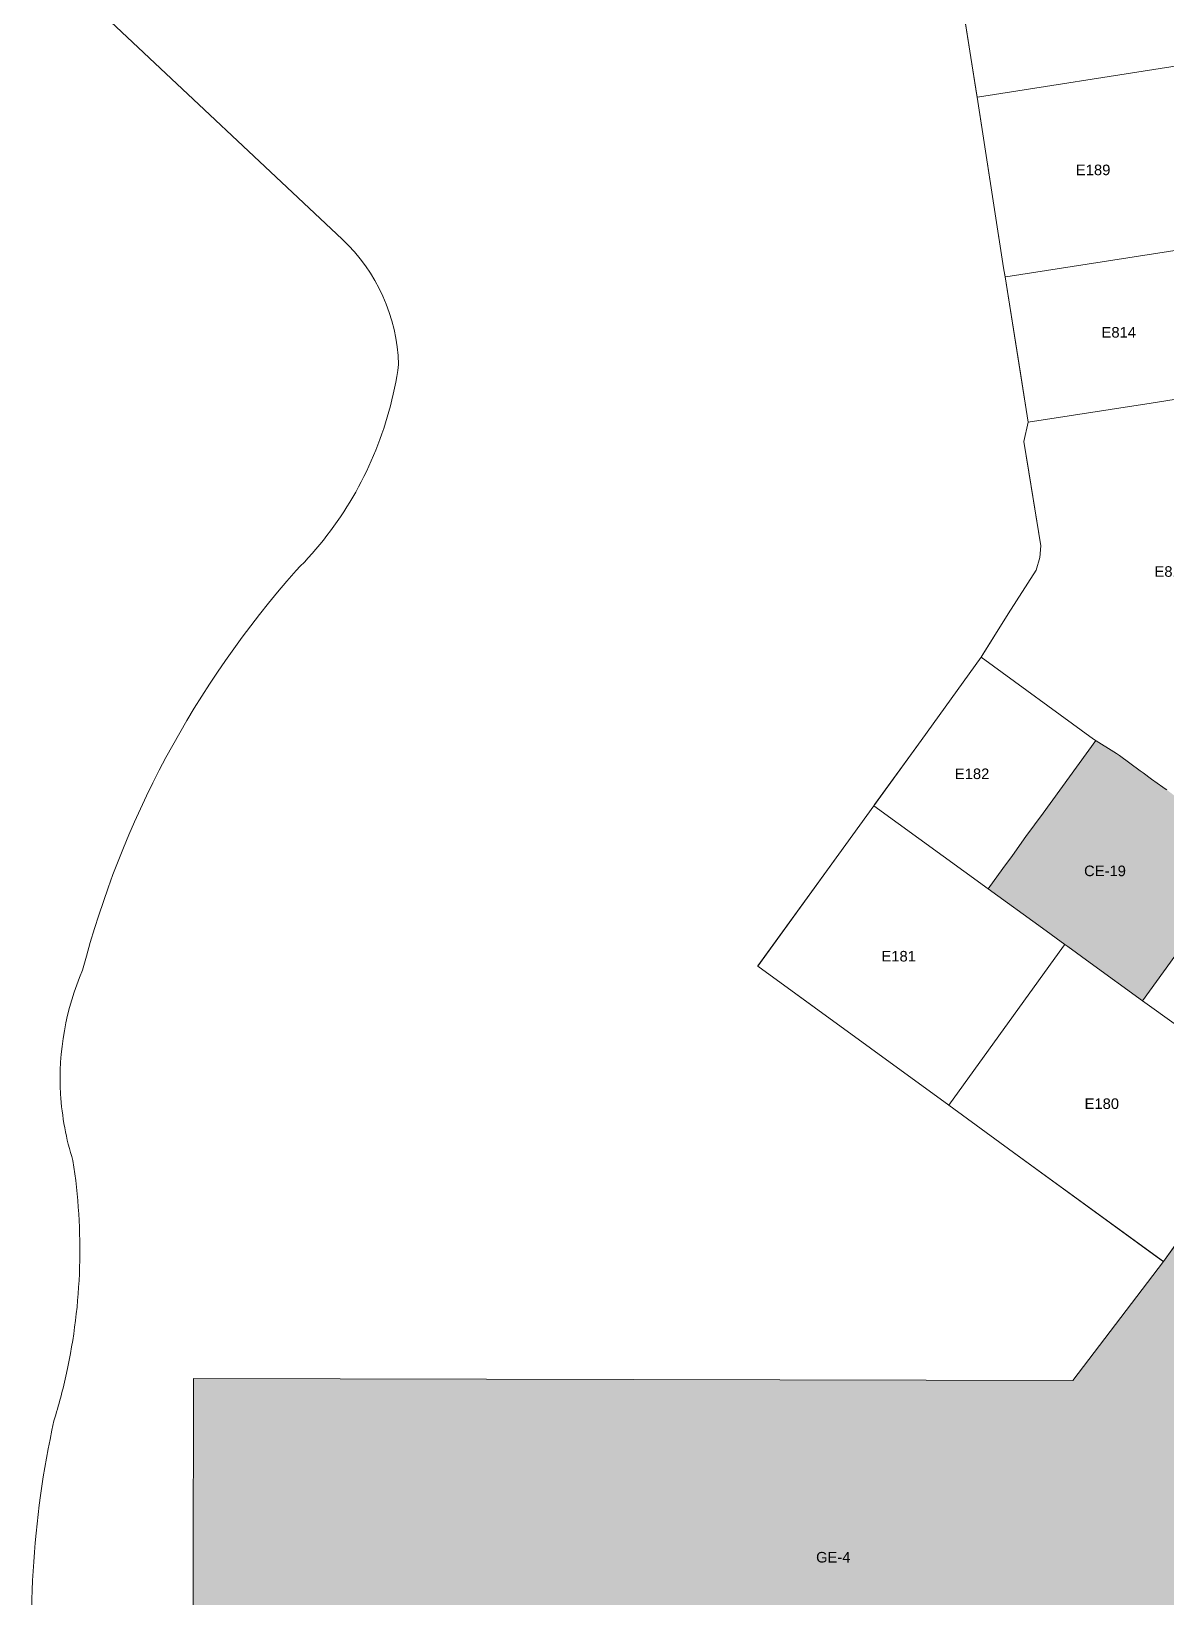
# Model space of a CAD drawing. Header units: metres. Extents: x 662613 to 666742, y 2728069 to 2732733.
# Drawn here: x 663050.8 to 663244.2, y 2730073.8 to 2730340.5 of the extents above; entities that cross this region are included whole.
import ezdxf
from ezdxf.enums import TextEntityAlignment as Align

# ---------------------------------------------------------------- set-up
doc = ezdxf.new("R2010")
doc.units = ezdxf.units.M
doc.header["$MEASUREMENT"] = 0
doc.layers.add('DQ_PLOT_ID', color=252, linetype='Continuous', lineweight=18)
doc.layers.add('Xref_DQ_MasterPlan_2024$0$DQ_PLOTS', color=252, linetype='Continuous', lineweight=15)
doc.layers.add('Open area$0$INTENSIVE LANDSCAPING AND PLAZAS', color=7, linetype='Continuous', true_color=0xecf9e2)
doc.layers.add('Open area$0$PUBLIC PARKING', color=254, linetype='Continuous')
doc.styles.add('DQ_Plot_ID', font='arial.ttf')

# ---------------------------------------------------------------- blocks, each defined once
blk = doc.blocks.new('Xref_DQ_MasterPlan_2024')
at = {"layer": 'Xref_DQ_MasterPlan_2024$0$DQ_PLOTS'}
for points in [[(663208.63, 2730350.11), (663210.86, 2730336.05), (663211.86, 2730329.62), (663211.9, 2730329.33), (663212.64, 2730324.56), (663216.42, 2730300.29), (663216.63, 2730299), (663216.67, 2730298.71), (663219.28, 2730282.35), (663220.57, 2730274.32), (663220.62, 2730274), (663219.89, 2730270.67), (663222.74, 2730252.93), (663222.57, 2730250.92), (663221.94, 2730248.79), (663217.19, 2730241.35), (663214.46, 2730236.99), (663212.63, 2730234.07), (663212.59, 2730234), (663202.36, 2730219.76), (663194.5, 2730208.92), (663194.3, 2730208.65), (663188.33, 2730200.41), (663174.55, 2730181.4), (663174.53, 2730181.37), (663186.88, 2730172.39), (663193.75, 2730167.4), (663206.85, 2730157.86), (663207.08, 2730157.7), (663218.11, 2730149.66), (663243.23, 2730131.38), (663243.66, 2730131.07), (663228.22, 2730110.82), (663078.41, 2730111.14), (663078.26, 2730043.08)], [(663244.25, 2730211.37), (663243.76, 2730211.69), (663243.52, 2730211.86), (663241.64, 2730213.2), (663240.18, 2730214.27), (663239.69, 2730214.65), (663236.14, 2730217.24), (663235.65, 2730217.6), (663231.76, 2730220.04), (663212.59, 2730234), (663217.19, 2730241.35), (663221.94, 2730248.79), (663222.57, 2730250.92), (663222.74, 2730252.93), (663220.38, 2730267.64), (663219.89, 2730270.67), (663219.89, 2730270.67), (663220.62, 2730274), (663241.54, 2730277.25), (663259.66, 2730280.13)], [(663249.14, 2730188), (663240.07, 2730175.45), (663231.15, 2730181.92), (663227.38, 2730184.69), (663226.87, 2730185.05), (663226.85, 2730185.06), (663223.03, 2730187.85), (663213.78, 2730194.55), (663216.27, 2730197.98), (663217.92, 2730200.22), (663220.23, 2730203.45), (663223.18, 2730207.42), (663232.12, 2730219.78), (663231.76, 2730220.04), (663235.65, 2730217.6), (663236.14, 2730217.24), (663239.69, 2730214.65), (663240.18, 2730214.27), (663241.64, 2730213.2), (663243.52, 2730211.86), (663243.76, 2730211.69), (663244.25, 2730211.37)], [(663078.26, 2730043.08), (663078.41, 2730111.14), (663228.22, 2730110.82), (663243.66, 2730131.07), (663246.49, 2730135.01)]]:
    blk.add_lwpolyline(points, dxfattribs=at)
blk.add_lwpolyline([(663051.65, 2730052.52, -0.080148), (663054.61, 2730103.96, 0.021321), (663056.75, 2730112.05, 0.092968), (663057.85, 2730148.26, -0.062641), (663055.75, 2730159.6, -0.117612), (663059.5, 2730180.71, -0.117806), (663095.89, 2730248.74, 0.129898), (663111.68, 2730275.79, 0.033379), (663113.33, 2730283.8, 0.199318), (663103.72, 2730305.14), (663063.36, 2730343.05), (663074.14, 2730379.27, 0.058532), (663076.35, 2730391.94), (663078.17, 2730424.63, 0.103249), (663076.24, 2730437.36), (663068.91, 2730457.08, -0.109682), (663066.29, 2730465.09), (663079.06, 2730568.62, 0.082325), (663080.1, 2730582.58, 0.094841), (663075.67, 2730598.04, -0.093746), (663066.81, 2730639.99, -0.013801)], format="xyb", dxfattribs=at)
for points in [[(663251.01, 2730335.46), (663246.01, 2730334.65), (663211.99, 2730329.35), (663211.9, 2730329.33), (663210.86, 2730336.05), (663207.41, 2730357.84), (663246.45, 2730364.06), (663246.5, 2730363.79), (663247.26, 2730358.84), (663248.15, 2730353.11), (663249.16, 2730346.93), (663249.43, 2730345.32), (663250.49, 2730338.67), (663250.69, 2730337.52), (663251.01, 2730335.46)], [(663211.9, 2730329.33), (663211.99, 2730329.35), (663246.01, 2730334.65), (663251.01, 2730335.46), (663252.03, 2730328.58), (663252.5, 2730325.82), (663252.89, 2730323.09), (663253.38, 2730320), (663254.37, 2730313.88), (663255.12, 2730309.17), (663255.6, 2730306.3), (663255.83, 2730304.83), (663255.79, 2730304.82), (663216.77, 2730298.73), (663216.67, 2730298.71), (663216.42, 2730300.29), (663211.9, 2730329.33)], [(663216.67, 2730298.71), (663216.77, 2730298.73), (663255.79, 2730304.82), (663255.83, 2730304.83), (663256.05, 2730303.45), (663256.52, 2730300.6), (663257.78, 2730292.52), (663258.26, 2730289.41), (663259.66, 2730280.13), (663241.54, 2730277.25), (663220.62, 2730274), (663216.67, 2730298.71)], [(663213.78, 2730194.55), (663194.3, 2730208.65), (663202.36, 2730219.76), (663212.59, 2730234), (663231.76, 2730220.04), (663232.12, 2730219.78), (663223.18, 2730207.42), (663220.23, 2730203.45), (663217.92, 2730200.22), (663216.27, 2730197.98), (663213.78, 2730194.55)], [(663226.87, 2730185.05), (663226.64, 2730184.76), (663207.08, 2730157.7), (663193.75, 2730167.4), (663174.53, 2730181.37), (663188.33, 2730200.41), (663194.3, 2730208.65), (663213.78, 2730194.55), (663223.03, 2730187.85), (663226.85, 2730185.06), (663226.87, 2730185.05)], [(663281.13, 2730182.69), (663263.63, 2730158.6), (663240.07, 2730175.45), (663249.14, 2730188), (663254.83, 2730195.83), (663257.06, 2730198.87), (663257.71, 2730199.79), (663281.13, 2730182.69)], [(663240.07, 2730175.45), (663263.63, 2730158.6), (663261.81, 2730156.12), (663247.52, 2730136.45), (663243.66, 2730131.07), (663218.11, 2730149.66), (663207.08, 2730157.7), (663226.64, 2730184.76), (663226.87, 2730185.05), (663227.38, 2730184.69), (663231.15, 2730181.92), (663240.07, 2730175.45)]]:
    blk.add_lwpolyline(points, close=True, dxfattribs=at)
blk = doc.blocks.new('Open area')
at = {"layer": 'Open area$0$INTENSIVE LANDSCAPING AND PLAZAS'}
blk.add_hatch(color=256, dxfattribs=at).paths.add_polyline_path([(663149.17, 2730038.6), (663078.25, 2730038.75), (663078.26, 2730043.08), (663078.41, 2730111.14), (663228.22, 2730110.82), (663243.66, 2730131.07), (663246.49, 2730135.01), (663247.32, 2730136.17), (663247.39, 2730136.27), (663247.52, 2730136.45), (663251.58, 2730133.49), (663255.49, 2730130.64), (663256.92, 2730129.6), (663258.57, 2730128.39), (663260.97, 2730126.64), (663261.22, 2730126.46), (663265.32, 2730123.48), (663271.79, 2730118.78), (663273.36, 2730117.64), (663281.27, 2730111.87), (663281.53, 2730111.68), (663282.31, 2730111.11), (663283.1, 2730110.53), (663284.36, 2730109.61), (663287.02, 2730107.67), (663288.2, 2730106.8), (663288.54, 2730106.56), (663288.73, 2730106.41), (663290.4, 2730105.19), (663290.67, 2730104.99), (663295.73, 2730101.3), (663297.46, 2730100.03), (663299.18, 2730098.77), (663301.22, 2730097.29), (663304.99, 2730094.53), (663305.14, 2730094.42), (663308.61, 2730091.89), (663308.4, 2730091.6), (663294.64, 2730072.75), (663294.61, 2730057.24), (663294.58, 2730044.62), (663294.57, 2730039.08), (663239.57, 2730039.2), (663239.58, 2730044.73), (663239.62, 2730063.26), (663155.6, 2730063.44), (663149.22, 2730063.45), (663149.17, 2730038.6)], flags=0)
at = {"layer": 'Open area$0$PUBLIC PARKING'}
blk.add_hatch(color=256, dxfattribs=at).paths.add_polyline_path([(663247.74, 2730208.69), (663248.24, 2730208.31), (663258.65, 2730201.07), (663257.8, 2730199.91), (663257.71, 2730199.79), (663257.06, 2730198.87), (663254.83, 2730195.83), (663252.98, 2730193.28), (663249.14, 2730188), (663240.07, 2730175.45), (663231.15, 2730181.92), (663227.38, 2730184.69), (663226.87, 2730185.05), (663226.85, 2730185.06), (663223.03, 2730187.85), (663213.78, 2730194.55), (663216.27, 2730197.98), (663217.92, 2730200.22), (663220.23, 2730203.45), (663223.18, 2730207.42), (663232.12, 2730219.78), (663231.76, 2730220.04), (663235.65, 2730217.6), (663236.14, 2730217.24), (663239.69, 2730214.65), (663240.18, 2730214.27), (663241.64, 2730213.2), (663243.52, 2730211.86), (663243.76, 2730211.69), (663244.25, 2730211.37), (663247.74, 2730208.69)], flags=0)

msp = doc.modelspace()

# ---------------------------------------------------------------- block references
for name in ['Xref_DQ_MasterPlan_2024', 'Open area']:
    msp.add_blockref(name, (0, 0))

# ---------------------------------------------------------------- texts
at = {"layer": 'DQ_PLOT_ID', "style": 'DQ_Plot_ID'}
for s, p in [('E189', (663231.67, 2730316.04)), ('E814', (663236.04, 2730288.39)), ('E813', (663245.06, 2730247.66)), ('E182', (663211.05, 2730213.22)), ('CE-19', (663233.69, 2730196.69)), ('E181', (663198.54, 2730182.16)), ('E180', (663233.15, 2730157.05)), ('GE-4', (663187.4, 2730079.83))]:
    msp.add_text(s, height=1.8, dxfattribs=at).set_placement(p, align=Align.CENTER)

doc.saveas('drawing.dxf')
